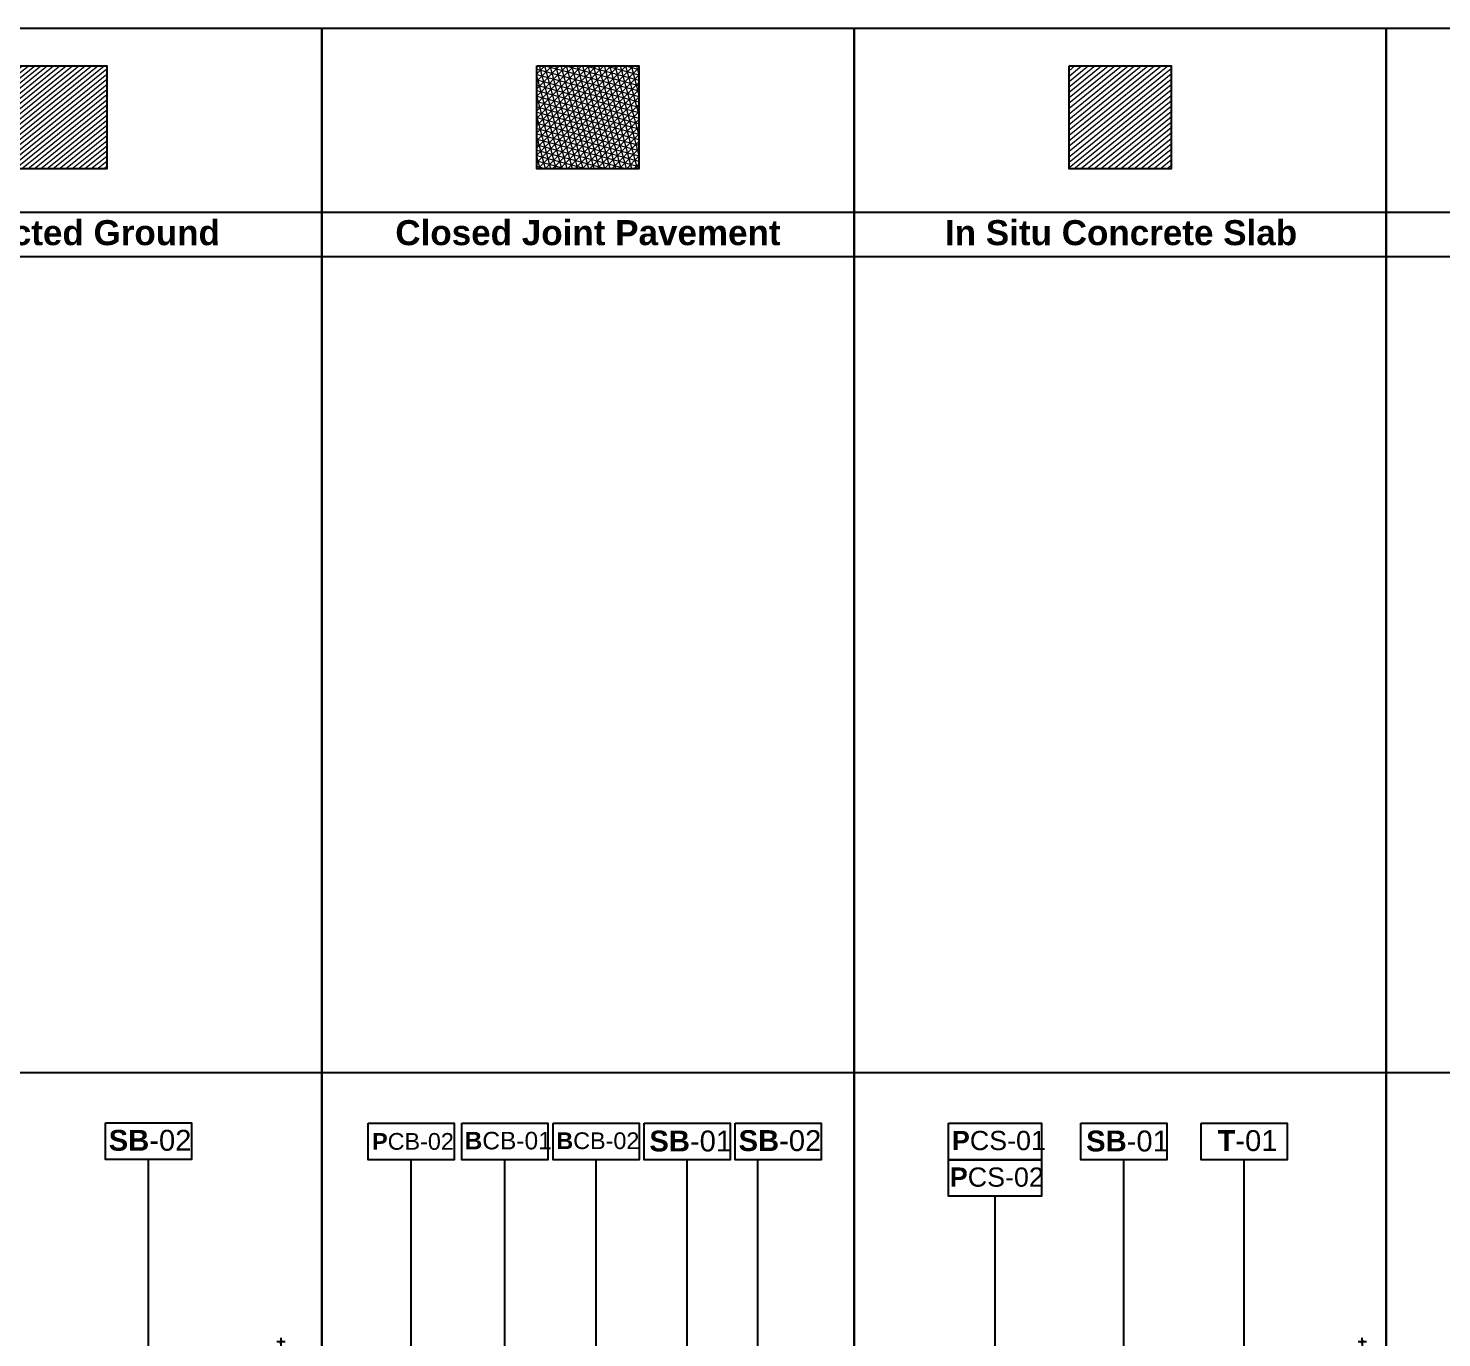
# Model space of a CAD drawing. Header units: metres. Extents: x -3261 to 8022, y -619 to 1849.
# Drawn here: x 6698.7 to 6952.5, y 965.4 to 1200.6 of the extents above; entities that cross this region are included whole.
import ezdxf

# ---------------------------------------------------------------- set-up
doc = ezdxf.new("R2010")
doc.units = ezdxf.units.M
doc.header["$MEASUREMENT"] = 0
doc.header["$PDMODE"] = 34
doc.header["$PDSIZE"] = 1
for name, color, linetype in [('0-TX-1_25', 7, 'Continuous'), ('01-TX', 7, 'Continuous'), ('02-L-Caratula', 252, 'Continuous'), ('0_Planta_Cotas', 251, 'Continuous'), ('A-KEYPLAN', 7, 'Continuous'), ('A-KEYPLAN_HATCH', 7, 'Continuous'), ('A_TEXT_2', 7, 'Continuous'), ('COTAUX', 7, 'Continuous')]:
    doc.layers.add(name, color=color, linetype=linetype)
for name, color, linetype, lineweight, true_color in [('03-TR-Paviment_01_Compacted Ground', 7, 'Continuous', 5, 0xb3a36f), ('03-TR-Paviment_06_In-Situ Concrete Slab¡', 7, 'Continuous', 5, 0xe8e6e3), ('03-TR-Paviment_07_Precast irregular Concrete Blocks', 7, 'Continuous', 5, 0xb9b5ac)]:
    doc.layers.add(name, color=color, linetype=linetype, lineweight=lineweight, true_color=true_color)
doc.styles.add('E500', font='verdana.ttf', dxfattribs={"height": 1})
doc.styles.get("Standard").update_dxf_attribs({"font": 'arial.ttf'})
doc.dimstyles.new('E500', dxfattribs={"dimscale": 0.03, "dimtxt": 30, "dimasz": 1, "dimexe": 0.1, "dimexo": 1, "dimgap": 8, "dimtad": 1, "dimzin": 0, "dimdsep": 46, "dimtxsty": 'E500', "dimblk1": 'LINCOT500', "dimblk2": 'LINCOT500', "dimsah": 1, "dimcen": 0.1, "dimdle": 0.1, "dimse1": 1, "dimse2": 1, "dimclrt": 256, "dimadec": 0, "dimazin": 0, "dimtfac": 0.015385, "dimtofl": 0, "dimtmove": 0, "dimatfit": 3, "dimldrblk": 'LINCOT500', "dimfxl": 1, "dimtolj": 1, "dimtzin": 0, "dimarcsym": 0})

# ---------------------------------------------------------------- blocks, each defined once
blk = doc.blocks.new('hatch keyplan 2')
at = {"layer": 'A-KEYPLAN_HATCH'}
blk.add_lwpolyline([(0, 0.00548), (0.01287, 0.00548), (0.01287, 0), (0, 0)], close=True, dxfattribs=at)
blk = doc.blocks.new('hatch keyplan')
at = {"layer": 'A-KEYPLAN_HATCH'}
blk.add_blockref('hatch keyplan 2', (1.43058, 0.85215), dxfattribs=at)
blk = doc.blocks.new('PCB03')
at = {"layer": 'A-KEYPLAN_HATCH'}
blk.add_blockref('hatch keyplan', (-1.42958, -0.85215), dxfattribs=at)
at = {"layer": 'A_TEXT_2', "insert": (0.0002, 0.00399), "char_height": 0.0025, "attachment_point": 1}
blk.add_mtext_dynamic_manual_height_columns('\\pi0.00139;{\\fArial|b1|i0|c0|p34;P}CB-02', width=0.0145619, gutter_width=0.015, heights=[0], dxfattribs=at)
blk = doc.blocks.new('B-CB01')
at = {"layer": 'A-KEYPLAN_HATCH'}
blk.add_blockref('hatch keyplan', (-1.43058, -0.85215), dxfattribs=at)
at = {"layer": 'A_TEXT_2', "insert": (-0.00116, 0.00417), "char_height": 0.002625, "attachment_point": 1}
blk.add_mtext_dynamic_manual_height_columns('\\pi0.00159;{\\fArial|b1|i0|c0|p34;B}CB-01', width=0.01529, gutter_width=0.01575, heights=[0], dxfattribs=at)
blk = doc.blocks.new('B-CB02')
at = {"layer": 'A-KEYPLAN_HATCH'}
blk.add_blockref('hatch keyplan', (-1.43058, -0.85215), dxfattribs=at)
at = {"layer": 'A_TEXT_2', "insert": (-0.0008, 0.00409), "char_height": 0.0025, "attachment_point": 1}
blk.add_mtext_dynamic_manual_height_columns('\\pi0.00129;{\\fArial|b1|i0|c0|p34;B}CB-02', width=0.0145619, gutter_width=0.015, heights=[0], dxfattribs=at)
blk = doc.blocks.new('SB-02')
at = {"layer": 'A-KEYPLAN_HATCH'}
blk.add_blockref('hatch keyplan', (-1.43058, -0.85215), dxfattribs=at)
at = {"layer": 'A_TEXT_2', "insert": (-0.00261, 0.00442), "char_height": 0.003125, "attachment_point": 1}
blk.add_mtext_dynamic_manual_height_columns('\\pi0.00311;{\\fArial|b1|i0|c0|p34;SB}-02', width=0.0182024, gutter_width=0.01875, heights=[0], dxfattribs=at)
blk = doc.blocks.new('SB-01')
at = {"layer": 'A-KEYPLAN_HATCH'}
blk.add_blockref('hatch keyplan', (-1.43058, -0.85215), dxfattribs=at)
at = {"layer": 'A_TEXT_2', "insert": (-0.00261, 0.00436), "char_height": 0.003125, "attachment_point": 1}
blk.add_mtext_dynamic_manual_height_columns('\\pi0.00339;{\\fArial|b1|i0|c0|p34;SB}-01', width=0.0182024, gutter_width=0.01875, heights=[0], dxfattribs=at)
blk = doc.blocks.new('Ficha técnica P_06')
at = {"layer": '03-TR-Paviment_07_Precast irregular Concrete Blocks'}
h = blk.add_hatch(dxfattribs=at)
h.set_pattern_fill('NET3', color=256, scale=7.5, angle=45)
h.paths.add_polyline_path([(38.603, -25.27), (56.955, -25.27), (56.955, -43.754), (38.603, -43.754)])
at = {"layer": '0-TX-1_25'}
for points in [[(16.065, -257.766), (16.065, -221.698)], [(32.864, -263.8), (32.864, -221.698)], [(49.261, -270.721), (49.261, -221.698)], [(65.612, -284.511), (65.612, -221.698)], [(78.296, -304.164), (78.296, -221.698)]]:
    blk.add_lwpolyline(points, dxfattribs=at)
at = {"layer": '02-L-Caratula'}
for points in [[(95.558, -18.512), (95.558, -376.944), (0, -376.944), (0, -18.512)], [(0, -18.512), (95.558, -18.512)], [(0, -51.512), (95.558, -51.512)], [(0, -59.512), (95.558, -59.512)], [(0, -206.012), (95.558, -206.012)]]:
    blk.add_lwpolyline(points, dxfattribs=at)
at = {"layer": 'A-KEYPLAN'}
blk.add_lwpolyline([(38.603, -25.27), (56.955, -25.27), (56.955, -43.754), (38.603, -43.754)], close=True, dxfattribs=at)
at = {"color": 244, "true_color": 0x991b1e}
for name, p, xscale, yscale, zscale in [('B-CB01', (25.139, -221.698), 1199.999999999206, 1199.999999999206, 1199.999999999206), ('B-CB02', (41.536, -221.698), 1199.999999999206, 1199.999999999206, 1199.999999999206), ('SB-02', (74.238, -221.698), 1199.999999962115, 1199.999999962115, 1199.999999962115)]:
    blk.add_blockref(name, p, dxfattribs=dict(at, xscale=xscale, yscale=yscale, zscale=zscale))
at = {"layer": '0-TX-1_25', "xscale": 1199.99999996208, "yscale": 1199.99999996208, "zscale": 1199.99999996208}
blk.add_blockref('SB-01', (57.887, -221.698), dxfattribs=at)
at = {"layer": 'A-KEYPLAN_HATCH', "xscale": 1199.999999999206, "yscale": 1199.999999999206, "zscale": 1199.999999999206}
blk.add_blockref('PCB03', (7.14, -221.698), dxfattribs=at)
at = {"layer": '01-TX', "insert": (3.415, -52.967), "char_height": 4.5, "attachment_point": 1, "rotation": 0}
blk.add_mtext_dynamic_manual_height_columns('\\pi9.79907;{\\fArial|b1|i0|c0|p34;Closed Joint Pavement}', width=88.39349, gutter_width=1, heights=[0], dxfattribs=at)
blk = doc.blocks.new('PCS01')
at = {"layer": 'A-KEYPLAN_HATCH'}
blk.add_lwpolyline([(0.00047, 0.00548), (0.01437, 0.00548), (0.01437, 0), (0.00047, 0)], close=True, dxfattribs=at)
at = {"layer": 'A_TEXT_2', "insert": (-0.00088, 0.00431), "char_height": 0.002875, "attachment_point": 1}
blk.add_mtext_dynamic_manual_height_columns('\\pi0.00186;{\\fArial|b1|i0|c0|p34;P}CS-01', width=0.0167462, gutter_width=0.01725, heights=[0], dxfattribs=at)
blk = doc.blocks.new('PCS02')
at = {"layer": 'A-KEYPLAN_HATCH'}
blk.add_lwpolyline([(-0.00054, 0.00548), (0.01337, 0.00548), (0.01337, 0), (-0.00054, 0)], close=True, dxfattribs=at)
at = {"layer": 'A_TEXT_2', "insert": (-0.00192, 0.00431), "char_height": 0.002875, "attachment_point": 1}
blk.add_mtext_dynamic_manual_height_columns('\\pi0.00159;{\\fArial|b1|i0|c0|p34;P}CS-02', width=0.0167462, gutter_width=0.01725, heights=[0], dxfattribs=at)
blk = doc.blocks.new('T-01')
at = {"layer": 'A-KEYPLAN_HATCH'}
blk.add_blockref('hatch keyplan', (-1.43058, -0.85215), dxfattribs=at)
at = {"layer": 'A_TEXT_2', "insert": (-0.00261, 0.00442), "char_height": 0.003125, "attachment_point": 1}
blk.add_mtext_dynamic_manual_height_columns('\\pi0.00506;{\\fArial|b1|i0|c0|p34;T}-01', width=0.0182024, gutter_width=0.01875, heights=[0], dxfattribs=at)
blk = doc.blocks.new('LINCOT500')
for p, q in [((0, -25), (0, 25)), ((0, 0), (25, 0))]:
    blk.add_line(p, q)
at = {"const_width": 4.69}
blk.add_lwpolyline([(8.8, -8.8), (-8.8, 8.8)], dxfattribs=at)
at = {"layer": 'COTAUX'}
blk.add_line((0, 0), (-3.1, 0), dxfattribs=at)
blk = doc.blocks.new('*D169')
at = {"layer": '0_Planta_Cotas', "color": 0, "lineweight": -2, "transparency": 16777216}
blk.add_line((91.24, -254.44), (91.24, -270.38), dxfattribs=at)
at = {"layer": 'Defpoints', "color": 0, "transparency": 16777216}
for p in [(81.8, -254.41), (81.8, -270.41), (91.24, -270.41)]:
    blk.add_point(p, dxfattribs=at)
at = {"layer": '0_Planta_Cotas', "color": 0, "lineweight": -2, "transparency": 16777216, "xscale": 0.03, "yscale": 0.03, "zscale": 0.03}
for p, rotation in [((91.24, -254.41), 90), ((91.24, -270.41), 270)]:
    blk.add_blockref('LINCOT500', p, dxfattribs=dict(at, rotation=rotation))
at = {"layer": '0_Planta_Cotas', "transparency": 16777216, "insert": (88.81, -262.41), "char_height": 1, "width": 0.1099, "attachment_point": 5, "rotation": 90, "style": 'E500'}
blk.add_mtext('\\A1;{\\H3.5x;15/20}', dxfattribs=at)
blk = doc.blocks.new('*D162')
at = {"layer": '0_Planta_Cotas', "color": 0, "lineweight": -2, "transparency": 16777216}
blk.add_line((88.27, -299.38), (88.27, -254.44), dxfattribs=at)
at = {"layer": 'Defpoints', "color": 0, "transparency": 16777216}
for p in [(78.33, -254.41), (88.27, -254.41), (78.33, -299.41)]:
    blk.add_point(p, dxfattribs=at)
at = {"layer": '0_Planta_Cotas', "color": 0, "lineweight": -2, "transparency": 16777216, "xscale": 0.03, "yscale": 0.03, "zscale": 0.03}
for p, rotation in [((88.27, -254.41), 90), ((88.27, -299.41), 270)]:
    blk.add_blockref('LINCOT500', p, dxfattribs=dict(at, rotation=rotation))
at = {"layer": '0_Planta_Cotas', "transparency": 16777216, "insert": (85.68, -276.91), "char_height": 1, "attachment_point": 5, "rotation": 90, "style": 'E500'}
blk.add_mtext('\\A1;{\\H4.5x;50}', dxfattribs=at)
blk = doc.blocks.new('Ficha técnica_p13')
at = {"layer": '02-L-Caratula'}
for points in [[(95.558, -18.512), (95.558, -376.944), (0, -376.944), (0, -18.512)], [(0, -18.512), (95.558, -18.512)], [(0, -51.512), (95.558, -51.512)], [(0, -59.512), (95.558, -59.512)], [(0, -206.012), (95.558, -206.012)]]:
    blk.add_lwpolyline(points, dxfattribs=at)
blk = doc.blocks.new('Ficha técnica P_07')
at = {"layer": '03-TR-Paviment_06_In-Situ Concrete Slab¡', "linetype": 'Continuous'}
h = blk.add_hatch(dxfattribs=at)
h.set_pattern_fill('ANSI31', color=256, scale=6, angle=-5.9683)
h.paths.add_polyline_path([(38.603, -25.27), (56.955, -25.27), (56.955, -43.754), (38.603, -43.754)])
at = {"layer": '0-TX-1_25', "elevation": 0.032}
for points in [[(48.467, -277.472), (48.467, -221.698)], [(70.044, -302.211), (70.044, -221.698)], [(25.325, -260.318), (25.325, -228.27)]]:
    blk.add_lwpolyline(points, dxfattribs=at)
at = {"layer": '02-L-Caratula'}
for points in [[(95.558, -18.512), (95.558, -376.944), (0, -376.944), (0, -18.512)], [(0, -18.512), (95.558, -18.512)], [(0, -51.512), (95.558, -51.512)], [(0, -59.512), (95.558, -59.512)], [(0, -206.012), (95.558, -206.012)]]:
    blk.add_lwpolyline(points, dxfattribs=at)
at = {"layer": 'A-KEYPLAN'}
blk.add_lwpolyline([(38.603, -25.27), (56.955, -25.27), (56.955, -43.754), (38.603, -43.754)], close=True, dxfattribs=at)
at = {"color": 244, "true_color": 0x991b1e}
for name, p, xscale, yscale, zscale in [('SB-01', (40.742, -221.698, 0.032), 1199.999999999206, 1199.999999999206, 1199.999999999206), ('T-01', (62.319, -221.698, 0.032), 1199.999999999206, 1199.999999999206, 1199.999999999206), ('PCS02', (17.6, -228.27, 0.032), 1199.999991067185, 1199.999991067185, 1199.999991067185)]:
    blk.add_blockref(name, p, dxfattribs=dict(at, xscale=xscale, yscale=yscale, zscale=zscale))
at = {"layer": 'A-KEYPLAN_HATCH', "xscale": 1199.999999999206, "yscale": 1199.999999999206, "zscale": 1199.999999999206}
blk.add_blockref('PCS01', (16.4, -221.698, 0.032), dxfattribs=at)
at = {"layer": '01-TX', "insert": (3.415, -52.967), "char_height": 4.5, "attachment_point": 1, "rotation": 0}
blk.add_mtext_dynamic_manual_height_columns('\\pi12.92083;{\\fArial|b1|i0|c0|p34;In Situ Concrete Slab}', width=88.39349, gutter_width=1, heights=[0], dxfattribs=at)
at = {"layer": '0_Planta_Cotas'}
dim = blk.add_linear_dim(base=(91.237, -270.408, -0.106), p1=(81.797, -254.408, -0.106), p2=(81.797, -270.408, -0.106), angle=90, text='{\\H3.5x;15/20}', dimstyle='E500', dxfattribs=at)
dim.commit()
dim.dimension.update_dxf_attribs({"geometry": '*D169', "text_midpoint": (91.237, -262.408, -0.106), "dimtype": 160})
blk = doc.blocks.new('Ficha técnica P_02')
at = {"layer": '03-TR-Paviment_01_Compacted Ground', "linetype": 'Continuous'}
h = blk.add_hatch(dxfattribs=at)
h.set_pattern_fill('ANSI31', color=256, scale=0.224977, angle=-5.96831)
h.set_pattern_definition([(39.031687, (-1570.9641, -873.14884), (-0.44983273, 0.55486944), [])])
h.paths.add_polyline_path([(38.603, -25.27), (56.955, -25.27), (56.955, -43.754), (38.603, -43.754)])
at = {"layer": '0-TX-1_25'}
blk.add_lwpolyline([(64.449, -302.35), (64.449, -221.642)], dxfattribs=at)
at = {"layer": '02-L-Caratula'}
for points in [[(95.558, -18.512), (95.558, -376.944), (0, -376.944), (0, -18.512)], [(0, -18.512), (95.558, -18.512)], [(0, -51.512), (95.558, -51.512)], [(0, -59.512), (95.558, -59.512)], [(0, -206.012), (95.558, -206.012)]]:
    blk.add_lwpolyline(points, dxfattribs=at)
at = {"layer": 'A-KEYPLAN'}
blk.add_lwpolyline([(38.603, -25.27), (56.955, -25.27), (56.955, -43.754), (38.603, -43.754)], close=True, dxfattribs=at)
blk.add_lwpolyline([(38.603, -25.27), (56.955, -25.27), (56.955, -43.754), (38.603, -43.754)], close=True, dxfattribs=at)
at = {"color": 244, "true_color": 0x991b1e, "xscale": 1199.999999999206, "yscale": 1199.999999999206, "zscale": 1199.999999999206}
blk.add_blockref('SB-02', (56.724, -221.642), dxfattribs=at)
at = {"layer": '01-TX', "insert": (3.415, -52.967), "char_height": 4.5, "attachment_point": 1, "rotation": 0}
blk.add_mtext_dynamic_manual_height_columns('\\pi15.20766;{\\fArial|b1|i0|c0|p34;Compacted Ground}', width=88.39349, gutter_width=1, heights=[2.324], dxfattribs=at)
at = {"layer": '0_Planta_Cotas'}
dim = blk.add_linear_dim(base=(88.266, -254.408), p1=(78.332, -299.408), p2=(78.332, -254.408), angle=90, text='{\\H4.5x;50}', dimstyle='E500', dxfattribs=at)
dim.commit()
dim.dimension.update_dxf_attribs({"geometry": '*D162', "text_midpoint": (85.684, -276.908)})

msp = doc.modelspace()

# ---------------------------------------------------------------- block references
for name, p in [('Ficha técnica P_02', (6655.865, 1219.104)), ('Ficha técnica P_06', (6751.423, 1219.104)), ('Ficha técnica P_07', (6846.981, 1219.104)), ('Ficha técnica_p13', (6942.539, 1219.104))]:
    msp.add_blockref(name, p)

doc.saveas('drawing.dxf')
